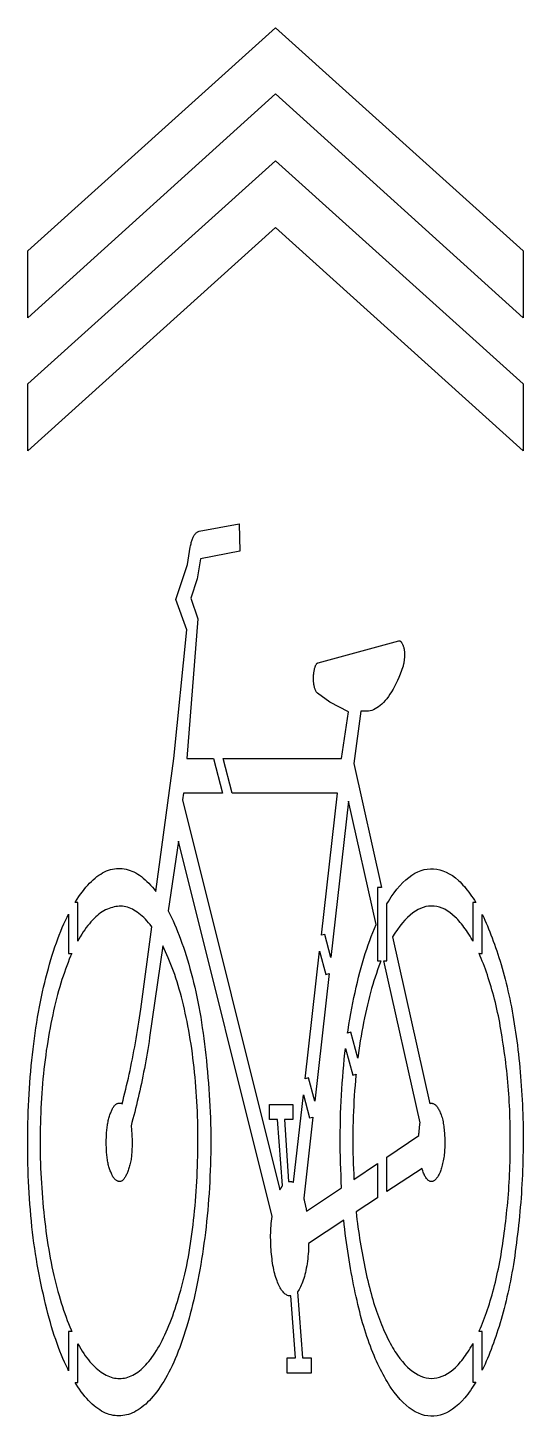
# Model space of a CAD drawing. Header units: inches. Extents: x 0 to 40, y 0 to 112.
import ezdxf

# ---------------------------------------------------------------- set-up
doc = ezdxf.new("R2010")
doc.units = ezdxf.units.IN
doc.header["$MEASUREMENT"] = 0
doc.layers.add('CUT', color=7, linetype='Continuous')

msp = doc.modelspace()

# ---------------------------------------------------------------- linework, layer by layer
at = {"layer": 'CUT'}
for points in [[(40.0098, 88.6003), (20.00893, 106.65664), (0.00807, 88.6003), (0.00807, 93.98943), (20.00893, 111.9902), (40.0098, 93.98943)], [(40.0098, 77.87761), (20.00893, 95.8784), (0.00807, 77.87761), (0.00807, 83.26673), (20.00893, 101.26751), (40.0098, 83.26673)], [(36.08544, 2.59812), (35.9749, 2.42212), (35.86321, 2.25176), (35.75036, 2.08707), (35.63635, 1.92807), (35.52118, 1.77478), (35.40485, 1.62723), (35.28737, 1.48545), (35.04346, 1.22068), (34.79799, 0.98192), (34.55112, 0.76916), (34.30302, 0.58238), (34.05385, 0.42153), (33.8038, 0.28661), (33.55302, 0.17759), (33.30169, 0.09444), (33.04997, 0.03714), (32.79803, 0.00567), (32.54605, 0), (32.29419, 0.02011), (32.04261, 0.06597), (31.7915, 0.13755), (31.54101, 0.23485), (31.29131, 0.35782), (31.04258, 0.50645), (30.79499, 0.68072), (30.54869, 0.88059), (30.30387, 1.10605), (30.06069, 1.35707), (29.81931, 1.63362), (29.57991, 1.93569), (29.34266, 2.26324), (29.23184, 2.4328), (29.12165, 2.6081), (29.01214, 2.78909), (28.90335, 2.97572), (28.79533, 3.16795), (28.68813, 3.36572), (28.58179, 3.56899), (28.47638, 3.77771), (28.37193, 3.99184), (28.26849, 4.21131), (28.16611, 4.43609), (28.06484, 4.66613), (27.96473, 4.90137), (27.86582, 5.14177), (27.76817, 5.38729), (27.67182, 5.63787), (27.57682, 5.89347), (27.48322, 6.15403), (27.39106, 6.41952), (27.3004, 6.68987), (27.21128, 6.96505), (27.12376, 7.245), (27.03787, 7.52968), (26.95368, 7.81904), (26.87787, 8.11273), (26.80324, 8.4104), (26.72982, 8.71198), (26.65763, 9.01739), (26.58669, 9.32657), (26.51703, 9.63943), (26.44867, 9.95591), (26.38164, 10.27594), (26.31596, 10.59944), (26.25165, 10.92634), (26.18874, 11.25656), (26.12726, 11.59004), (26.06722, 11.92671), (26.00865, 12.26648), (25.95158, 12.6093), (25.89602, 12.95508), (25.84201, 13.30375), (25.78957, 13.65524), (25.73872, 14.00948), (25.68948, 14.3664), (25.64189, 14.72593), (25.59596, 15.08798), (25.55171, 15.45249), (25.50918, 15.8194), (22.67571, 13.93041), (22.6737, 13.71633), (22.66777, 13.50482), (22.65802, 13.29617), (22.64458, 13.09062), (22.62758, 12.88844), (22.60713, 12.68991), (22.58335, 12.49529), (22.55636, 12.30483), (22.52629, 12.11882), (22.49325, 11.9375), (22.45736, 11.76116), (22.41875, 11.59004), (22.37754, 11.42442), (22.33384, 11.26457), (22.28778, 11.11074), (22.23947, 10.96321), (22.18905, 10.82224), (22.13662, 10.68809), (22.08232, 10.56103), (22.02625, 10.44132), (21.96854, 10.32924), (21.90932, 10.22504), (21.84869, 10.12899), (21.78679, 10.04135), (22.17571, 4.7078), (22.89795, 4.7078), (22.89795, 3.48552), (20.95342, 3.48552), (20.95342, 4.7078), (21.62013, 4.7078), (21.23121, 9.70802), (21.16872, 9.70511), (21.1063, 9.7102), (21.04403, 9.72321), (20.98197, 9.74402), (20.9202, 9.77256), (20.8588, 9.80871), (20.79782, 9.85239), (20.73736, 9.90349), (20.67747, 9.96193), (20.61824, 10.0276), (20.55973, 10.10041), (20.50201, 10.18026), (20.44516, 10.26705), (20.38926, 10.36069), (20.33436, 10.46109), (20.28055, 10.56814), (20.2279, 10.68175), (20.17648, 10.80182), (20.12635, 10.92825), (20.07761, 11.06096), (20.03031, 11.19984), (19.98453, 11.3448), (19.94034, 11.49573), (19.89781, 11.65255), (19.86397, 11.82092), (19.83193, 11.99252), (19.80178, 12.1671), (19.77357, 12.34444), (19.7474, 12.52429), (19.72332, 12.7064), (19.70141, 12.89054), (19.68175, 13.07647), (19.6644, 13.26393), (19.64944, 13.4527), (19.63693, 13.64253), (19.62696, 13.83318), (19.6196, 14.02441), (19.61491, 14.21598), (19.61296, 14.40765), (19.61384, 14.59916), (19.61762, 14.7903), (19.62436, 14.98081), (19.63414, 15.17045), (19.64703, 15.35898), (19.6631, 15.54616), (19.68243, 15.73175), (19.70509, 15.9155), (19.73114, 16.09719), (12.17527, 46.37627), (11.3419, 40.76491), (11.47298, 40.50421), (11.60226, 40.23605), (11.72972, 39.96052), (11.85529, 39.67767), (11.97894, 39.3876), (12.10061, 39.09036), (12.22025, 38.78603), (12.33782, 38.47469), (12.45327, 38.1564), (12.56655, 37.83124), (12.67761, 37.49928), (12.7864, 37.16059), (12.89288, 36.81524), (12.99699, 36.46331), (13.0987, 36.10488), (13.19794, 35.74), (13.29468, 35.36876), (13.38886, 34.99122), (13.48043, 34.60746), (13.56936, 34.21756), (13.65558, 33.82157), (13.73905, 33.41959), (13.81973, 33.01167), (13.89756, 32.59789), (13.96584, 32.17892), (14.03176, 31.75552), (14.09526, 31.32787), (14.15631, 30.89617), (14.21485, 30.46061), (14.27083, 30.02139), (14.32421, 29.57869), (14.37494, 29.13272), (14.42297, 28.68365), (14.46824, 28.2317), (14.51072, 27.77704), (14.55036, 27.31988), (14.5871, 26.8604), (14.62089, 26.3988), (14.6517, 25.93527), (14.67947, 25.47), (14.70416, 25.00319), (14.72571, 24.53503), (14.74407, 24.06572), (14.75921, 23.59544), (14.77106, 23.12438), (14.77959, 22.65275), (14.78474, 22.18074), (14.78647, 21.70853), (14.77808, 21.23688), (14.76676, 20.76652), (14.75251, 20.29755), (14.73529, 19.8301), (14.71508, 19.3643), (14.69186, 18.90025), (14.6656, 18.43808), (14.63627, 17.97792), (14.60386, 17.51988), (14.56834, 17.06408), (14.52968, 16.61064), (14.48786, 16.15969), (14.44286, 15.71134), (14.39466, 15.26571), (14.34322, 14.82293), (14.28853, 14.38312), (14.23055, 13.94639), (14.16928, 13.51287), (14.10467, 13.08268), (14.03672, 12.65593), (13.96538, 12.23276), (13.89065, 11.81327), (13.81249, 11.39759), (13.73089, 10.98585), (13.65305, 10.57902), (13.57235, 10.17807), (13.48879, 9.7831), (13.40242, 9.39421), (13.31325, 9.01149), (13.22131, 8.63505), (13.12662, 8.26497), (13.0292, 7.90135), (12.92909, 7.54429), (12.82629, 7.19388), (12.72085, 6.85023), (12.61277, 6.51343), (12.5021, 6.18357), (12.38884, 5.86075), (12.27303, 5.54507), (12.15468, 5.23663), (12.03383, 4.93551), (11.91049, 4.64183), (11.78469, 4.35566), (11.65646, 4.07712), (11.52582, 3.80629), (11.39279, 3.54327), (11.25739, 3.28817), (11.11966, 3.04107), (10.98019, 2.8093), (10.83959, 2.58628), (10.69787, 2.37209), (10.55508, 2.1668), (10.41122, 1.97047), (10.26632, 1.78319), (10.12041, 1.60503), (9.97352, 1.43605), (9.82566, 1.27634), (9.67685, 1.12595), (9.52714, 0.98497), (9.37653, 0.85347), (9.22505, 0.73151), (9.07272, 0.61918), (8.91958, 0.51654), (8.76564, 0.42366), (8.61093, 0.34063), (8.45548, 0.2675), (8.2993, 0.20436), (8.14242, 0.15127), (7.98486, 0.10831), (7.82666, 0.07555), (7.66783, 0.05307), (7.50839, 0.04092), (7.35533, 0.03223), (7.20179, 0.03391), (7.04787, 0.04591), (6.89365, 0.06819), (6.73924, 0.10068), (6.58474, 0.14336), (6.43023, 0.19616), (6.27582, 0.25904), (6.12161, 0.33195), (5.96768, 0.41485), (5.81414, 0.50768), (5.66109, 0.6104), (5.50861, 0.72295), (5.3568, 0.8453), (5.20577, 0.97739), (5.05561, 1.11917), (4.90641, 1.2706), (4.75827, 1.43162), (4.61129, 1.60219), (4.46556, 1.78227), (4.32119, 1.9718), (4.17826, 2.17073), (4.03687, 2.37901), (3.89712, 2.59661), (3.81868, 2.72537), (4.04592, 2.72537), (4.04592, 5.84786), (4.05339, 5.83387), (4.16884, 5.62825), (4.28604, 5.43005), (4.40495, 5.23937), (4.5255, 5.05626), (4.6476, 4.88077), (4.77114, 4.71294), (4.89604, 4.55284), (5.02218, 4.4005), (5.14949, 4.25597), (5.27785, 4.1193), (5.40718, 3.99054), (5.53738, 3.86974), (5.66835, 3.75694), (5.79999, 3.6522), (5.93222, 3.55556), (6.06492, 3.46707), (6.19801, 3.38678), (6.33139, 3.31474), (6.46497, 3.25099), (6.59863, 3.19559), (6.7323, 3.14857), (6.86588, 3.11), (6.99925, 3.07991), (7.13234, 3.05836), (7.26505, 3.0454), (7.39727, 3.04107), (7.53587, 3.0454), (7.67387, 3.0584), (7.81124, 3.08002), (7.94796, 3.11026), (8.08401, 3.14907), (8.21936, 3.19645), (8.35398, 3.25237), (8.48785, 3.3168), (8.62096, 3.38971), (8.75327, 3.47109), (8.88476, 3.56091), (9.0154, 3.65915), (9.14518, 3.76577), (9.27406, 3.88077), (9.40203, 4.0041), (9.52906, 4.13576), (9.65512, 4.27571), (9.7802, 4.42393), (9.90426, 4.5804), (10.02729, 4.74509), (10.14925, 4.91798), (10.27013, 5.09904), (10.3899, 5.28826), (10.50853, 5.4856), (10.62572, 5.69046), (10.74118, 5.90219), (10.8549, 6.12072), (10.96688, 6.34598), (11.07712, 6.57789), (11.18563, 6.81639), (11.29241, 7.0614), (11.39745, 7.31284), (11.50075, 7.57065), (11.60231, 7.83476), (11.70214, 8.10508), (11.80024, 8.38156), (11.8966, 8.66411), (11.99122, 8.95267), (12.0841, 9.24715), (12.17525, 9.5475), (12.26467, 9.85364), (12.35234, 10.16549), (12.43828, 10.48298), (12.52249, 10.80604), (12.60496, 11.1346), (12.68569, 11.46859), (12.76468, 11.80793), (12.84194, 12.15255), (12.90995, 12.50179), (12.97508, 12.85497), (13.03737, 13.21195), (13.09684, 13.57262), (13.15351, 13.93686), (13.20741, 14.30455), (13.25856, 14.67557), (13.30698, 15.0498), (13.35271, 15.42711), (13.39575, 15.80739), (13.43615, 16.19051), (13.47392, 16.57636), (13.50908, 16.96481), (13.54166, 17.35575), (13.57169, 17.74905), (13.59918, 18.14459), (13.62417, 18.54225), (13.64667, 18.94192), (13.66672, 19.34346), (13.68433, 19.74677), (13.69952, 20.15172), (13.71233, 20.55818), (13.72278, 20.96605), (13.73089, 21.37519), (13.73639, 21.77797), (13.73899, 22.18062), (13.7387, 22.58303), (13.73551, 22.98508), (13.72944, 23.38665), (13.72047, 23.78762), (13.7086, 24.18786), (13.69385, 24.58726), (13.67619, 24.98569), (13.65565, 25.38304), (13.63221, 25.77918), (13.60588, 26.174), (13.57666, 26.56737), (13.54454, 26.95917), (13.50952, 27.34929), (13.47162, 27.73759), (13.43082, 28.12397), (13.38712, 28.5083), (13.34053, 28.89045), (13.29105, 29.27032), (13.23868, 29.64777), (13.18341, 30.0227), (13.12524, 30.39497), (13.06419, 30.76447), (13.00053, 31.12327), (12.93455, 31.47736), (12.86626, 31.82669), (12.79565, 32.17116), (12.72273, 32.51072), (12.6475, 32.84529), (12.56995, 33.17479), (12.49008, 33.49916), (12.4079, 33.81831), (12.32341, 34.13219), (12.2366, 34.44071), (12.14747, 34.74381), (12.05603, 35.04141), (11.96228, 35.33344), (11.86621, 35.61983), (11.76782, 35.9005), (11.66713, 36.17538), (11.56411, 36.44441), (11.45878, 36.7075), (11.35114, 36.96459), (11.24118, 37.2156), (11.12891, 37.46046), (11.01432, 37.69911), (10.89741, 37.93146), (9.84183, 30.54224), (9.79264, 30.22365), (9.74229, 29.90682), (9.69078, 29.59178), (9.63812, 29.27855), (9.58429, 28.96715), (9.52931, 28.65761), (9.47318, 28.34994), (9.41588, 28.04419), (9.35743, 27.74036), (9.29782, 27.43848), (9.23705, 27.13858), (9.17513, 26.84069), (9.11204, 26.54482), (9.0478, 26.25099), (8.98241, 25.95925), (8.91585, 25.6696), (8.84814, 25.38207), (8.77927, 25.09669), (8.70925, 24.81347), (8.63807, 24.53246), (8.56572, 24.25366), (8.49223, 23.9771), (8.41757, 23.70281), (8.34176, 23.43081), (8.35507, 23.31914), (8.36723, 23.20643), (8.37822, 23.0928), (8.38806, 22.97838), (8.39674, 22.86328), (8.40427, 22.74763), (8.41063, 22.63154), (8.41584, 22.51514), (8.41989, 22.39855), (8.42279, 22.28188), (8.42452, 22.16527), (8.4251, 22.04882), (8.42452, 21.93266), (8.42279, 21.81691), (8.41989, 21.70169), (8.41584, 21.58713), (8.41063, 21.47333), (8.40427, 21.36043), (8.39674, 21.24853), (8.38806, 21.13778), (8.37822, 21.02827), (8.36723, 20.92014), (8.35507, 20.81351), (8.34176, 20.70849), (8.32036, 20.59883), (8.29784, 20.4921), (8.27427, 20.38837), (8.24968, 20.28768), (8.22413, 20.19008), (8.19766, 20.09561), (8.17032, 20.00432), (8.14217, 19.91626), (8.11324, 19.83149), (8.08359, 19.75004), (8.05326, 19.67197), (8.02231, 19.59732), (7.99078, 19.52614), (7.95871, 19.45849), (7.92617, 19.3944), (7.89319, 19.33393), (7.85982, 19.27713), (7.82612, 19.22404), (7.79213, 19.17471), (7.75789, 19.12919), (7.72347, 19.08753), (7.6889, 19.04977), (7.65423, 19.01597), (7.61951, 18.98617), (7.57785, 18.96736), (7.53624, 18.95261), (7.49472, 18.9419), (7.45335, 18.93525), (7.41217, 18.93264), (7.37123, 18.93409), (7.33058, 18.93959), (7.29027, 18.94914), (7.25035, 18.96274), (7.21086, 18.98039), (7.17185, 19.0021), (7.13337, 19.02785), (7.09547, 19.05766), (7.0582, 19.09151), (7.0216, 19.12942), (6.98573, 19.17138), (6.95063, 19.21739), (6.91634, 19.26745), (6.88293, 19.32156), (6.85043, 19.37972), (6.8189, 19.44193), (6.78838, 19.5082), (6.75892, 19.57851), (6.73057, 19.65287), (6.69671, 19.72404), (6.66456, 19.79859), (6.6341, 19.87641), (6.60531, 19.95742), (6.57815, 20.04151), (6.55261, 20.12859), (6.52866, 20.21857), (6.50628, 20.31134), (6.48545, 20.40682), (6.46613, 20.5049), (6.44831, 20.60549), (6.43196, 20.70848), (6.41705, 20.8138), (6.40357, 20.92133), (6.39149, 21.03098), (6.38078, 21.14266), (6.37142, 21.25627), (6.36339, 21.37171), (6.35666, 21.48889), (6.3512, 21.60771), (6.347, 21.72807), (6.34403, 21.84987), (6.34227, 21.97303), (6.34169, 22.09744), (6.34227, 22.21519), (6.34403, 22.33227), (6.347, 22.44858), (6.3512, 22.56402), (6.35666, 22.6785), (6.36339, 22.79191), (6.37142, 22.90417), (6.38078, 23.01517), (6.39149, 23.12483), (6.40357, 23.23303), (6.41705, 23.33969), (6.43196, 23.44472), (6.44831, 23.548), (6.46613, 23.64945), (6.48545, 23.74898), (6.50628, 23.84648), (6.52866, 23.94185), (6.55261, 24.03501), (6.57815, 24.12585), (6.60531, 24.21429), (6.6341, 24.30021), (6.66456, 24.38353), (6.69671, 24.46415), (6.73057, 24.54197), (6.75892, 24.61634), (6.78838, 24.68665), (6.8189, 24.75292), (6.85043, 24.81513), (6.88293, 24.8733), (6.91634, 24.92741), (6.95063, 24.97747), (6.98573, 25.02348), (7.0216, 25.06544), (7.0582, 25.10334), (7.09547, 25.1372), (7.13337, 25.167), (7.17185, 25.19276), (7.21086, 25.21446), (7.25035, 25.23211), (7.29027, 25.24571), (7.33058, 25.25526), (7.37123, 25.26075), (7.41217, 25.2622), (7.45335, 25.2596), (7.49472, 25.25294), (7.53624, 25.24224), (7.57785, 25.22748), (7.61951, 25.20867), (7.69533, 25.49485), (7.76998, 25.7839), (7.84348, 26.07579), (7.91582, 26.37051), (7.987, 26.66802), (8.05703, 26.9683), (8.1259, 27.27134), (8.19361, 27.5771), (8.26016, 27.88555), (8.32556, 28.19669), (8.3898, 28.51048), (8.45288, 28.82689), (8.5148, 29.14591), (8.57557, 29.46751), (8.63518, 29.79167), (8.69363, 30.11836), (8.75093, 30.44755), (8.80707, 30.77923), (8.86205, 31.11337), (8.91587, 31.44995), (8.96853, 31.78893), (9.02004, 32.1303), (9.07039, 32.47404), (9.11959, 32.82012), (10.0085, 39.48707), (9.88293, 39.64969), (9.75627, 39.80415), (9.6286, 39.95042), (9.49999, 40.08843), (9.37051, 40.21816), (9.24024, 40.33954), (9.10924, 40.45253), (8.97759, 40.55707), (8.84537, 40.65313), (8.71263, 40.74066), (8.57947, 40.8196), (8.44594, 40.88991), (8.31212, 40.95153), (8.17808, 41.00443), (8.0439, 41.04855), (7.90965, 41.08384), (7.77539, 41.11026), (7.64121, 41.12776), (7.50717, 41.13629), (7.37335, 41.1358), (7.23982, 41.12624), (7.10665, 41.10757), (6.97392, 41.07973), (6.84169, 41.04269), (6.70309, 41.00363), (6.56512, 40.95594), (6.42783, 40.89967), (6.29126, 40.83486), (6.15546, 40.76156), (6.02048, 40.67982), (5.88636, 40.5897), (5.75317, 40.49122), (5.62094, 40.38446), (5.48972, 40.26944), (5.35956, 40.14623), (5.23052, 40.01487), (5.10263, 39.8754), (4.97594, 39.72788), (4.85051, 39.57236), (4.72638, 39.40887), (4.6036, 39.23748), (4.48222, 39.05823), (4.36229, 38.87116), (4.24385, 38.67633), (4.12695, 38.47379), (4.04592, 38.32606), (4.04592, 41.43401), (3.82029, 41.43401), (3.84909, 41.48161), (3.9874, 41.69985), (4.12688, 41.90955), (4.26751, 42.11065), (4.4093, 42.30306), (4.55224, 42.48673), (4.69635, 42.66156), (4.84161, 42.8275), (4.98803, 42.98447), (5.1356, 43.13239), (5.28434, 43.2712), (5.43423, 43.40083), (5.58528, 43.52119), (5.73748, 43.63222), (5.89085, 43.73385), (6.04537, 43.826), (6.20104, 43.9086), (6.35788, 43.98158), (6.51587, 44.04487), (6.67502, 44.09839), (6.83474, 44.13515), (6.99438, 44.16209), (7.15388, 44.17923), (7.31316, 44.18662), (7.47216, 44.18426), (7.63079, 44.17218), (7.78898, 44.15041), (7.94668, 44.11897), (8.10379, 44.07788), (8.26025, 44.02718), (8.41599, 43.96687), (8.57093, 43.89699), (8.725, 43.81757), (8.87814, 43.72862), (9.03026, 43.63016), (9.18129, 43.52223), (9.33117, 43.40485), (9.47982, 43.27804), (9.62716, 43.14183), (9.77314, 42.99623), (9.91766, 42.84128), (10.06067, 42.677), (10.20208, 42.50341), (10.34183, 42.32053), (11.78636, 53.04323), (12.84194, 63.43255), (11.95303, 65.8771), (12.89752, 68.71056), (13.11973, 70.09951), (13.14086, 70.19499), (13.1626, 70.28698), (13.18496, 70.37545), (13.20797, 70.46038), (13.23165, 70.54173), (13.25603, 70.6195), (13.28114, 70.69364), (13.307, 70.76415), (13.33362, 70.83099), (13.36104, 70.89414), (13.38929, 70.95357), (13.41837, 71.00927), (13.44832, 71.06121), (13.47917, 71.10936), (13.51093, 71.1537), (13.54364, 71.19421), (13.5773, 71.23086), (13.61196, 71.26363), (13.64763, 71.29249), (13.68433, 71.31742), (13.7221, 71.33839), (13.76095, 71.35539), (13.80092, 71.36839), (13.84201, 71.37735), (17.06437, 71.98848), (17.11991, 69.76616), (13.9531, 69.15503), (13.67531, 67.54384), (13.17531, 65.98822), (13.73089, 64.32148), (12.84194, 53.04323), (14.98997, 53.04323), (15.7343, 50.26533), (12.56415, 50.26533), (12.50861, 49.70975), (20.34227, 18.26396), (20.35587, 18.27785), (20.36892, 18.29173), (20.38144, 18.30562), (20.39345, 18.31951), (20.40498, 18.33339), (20.41606, 18.34728), (20.42669, 18.36117), (20.43692, 18.37506), (20.44676, 18.38895), (20.45624, 18.40284), (20.46539, 18.41672), (20.47422, 18.43061), (20.48276, 18.4445), (20.49103, 18.45839), (20.49907, 18.47228), (20.50688, 18.48617), (20.51451, 18.50006), (20.52196, 18.51395), (20.52928, 18.52784), (20.53647, 18.54173), (20.54356, 18.55562), (20.55059, 18.56951), (20.55756, 18.5834), (20.56451, 18.59729), (20.1756, 23.93084), (19.5089, 23.93084), (19.5089, 25.15313), (21.39788, 25.15313), (21.39788, 23.93084), (20.73118, 23.93084), (21.06451, 18.93063), (21.07868, 18.93062), (21.09339, 18.9306), (21.10857, 18.93052), (21.12419, 18.93037), (21.14019, 18.93013), (21.15653, 18.92976), (21.17316, 18.92925), (21.19004, 18.92857), (21.2071, 18.9277), (21.22431, 18.92661), (21.24161, 18.92528), (21.25897, 18.92368), (21.27632, 18.9218), (21.29363, 18.9196), (21.31084, 18.91707), (21.3279, 18.91417), (21.34477, 18.91089), (21.3614, 18.90719), (21.37775, 18.90307), (21.39375, 18.89848), (21.40937, 18.89342), (21.42455, 18.88784), (21.43925, 18.88174), (21.45342, 18.87508), (22.25327, 25.93621), (22.75655, 24.05794), (23.02395, 24.12959), (22.28679, 17.59722), (22.29402, 17.55555), (22.30177, 17.51386), (22.31001, 17.47211), (22.31868, 17.4303), (22.32774, 17.38838), (22.33714, 17.34635), (22.34682, 17.30417), (22.35675, 17.26182), (22.36687, 17.21928), (22.37713, 17.17652), (22.38749, 17.13352), (22.3979, 17.09026), (22.40831, 17.0467), (22.41868, 17.00284), (22.42894, 16.95863), (22.43906, 16.91406), (22.44899, 16.86911), (22.45868, 16.82375), (22.46808, 16.77795), (22.47714, 16.73169), (22.48581, 16.68496), (22.49405, 16.63771), (22.50181, 16.58994), (22.50904, 16.54161), (25.34248, 18.43059), (25.31644, 18.93088), (25.2939, 19.43157), (25.27487, 19.9325), (25.2594, 20.43351), (25.24749, 20.93442), (25.23917, 21.43507), (25.23447, 21.93528), (25.23342, 22.43488), (25.23602, 22.93372), (25.24232, 23.43162), (25.25233, 23.9284), (25.26608, 24.42391), (25.28359, 24.91797), (25.30489, 25.41042), (25.33, 25.90108), (25.35894, 26.38979), (25.39174, 26.87637), (25.42842, 27.36067), (25.46901, 27.84251), (25.51353, 28.32171), (25.562, 28.79812), (25.61446, 29.27157), (25.6623, 29.67013), (26.23913, 27.51738), (26.51035, 27.59005), (26.50072, 27.49274), (26.46326, 27.08534), (26.42848, 26.67577), (26.39644, 26.26417), (26.36723, 25.85069), (26.34091, 25.43548), (26.31755, 25.01868), (26.29724, 24.60042), (26.28003, 24.18087), (26.26601, 23.76016), (26.25524, 23.33843), (26.2478, 22.91584), (26.24376, 22.49252), (26.24319, 22.06862), (26.24617, 21.64429), (26.25276, 21.21967), (26.26305, 20.79491), (26.27709, 20.37014), (26.29497, 19.94552), (26.31676, 19.52119), (26.34252, 19.09729), (28.24804, 20.39467), (28.24804, 17.62718), (26.50919, 16.48606), (26.54477, 16.17443), (26.58207, 15.86461), (26.62106, 15.55666), (26.66171, 15.25067), (26.704, 14.94671), (26.74791, 14.64484), (26.79341, 14.34514), (26.84047, 14.04769), (26.88908, 13.75255), (26.93921, 13.45979), (26.99083, 13.1695), (27.04393, 12.88174), (27.09847, 12.59658), (27.15443, 12.3141), (27.21179, 12.03437), (27.27053, 11.75746), (27.33062, 11.48345), (27.39203, 11.2124), (27.45475, 10.94439), (27.51874, 10.67949), (27.58399, 10.41777), (27.65046, 10.15931), (27.71815, 9.90418), (27.78701, 9.65244), (27.85732, 9.41112), (27.92931, 9.17332), (28.00295, 8.93909), (28.07818, 8.70847), (28.15495, 8.48152), (28.23322, 8.25828), (28.31293, 8.03881), (28.39404, 7.82314), (28.4765, 7.61133), (28.56027, 7.40343), (28.64528, 7.19949), (28.73151, 6.99954), (28.81889, 6.80365), (28.90738, 6.61186), (28.99693, 6.42422), (29.08749, 6.24077), (29.17902, 6.06156), (29.27146, 5.88665), (29.36478, 5.71608), (29.45891, 5.54989), (29.55381, 5.38815), (29.64944, 5.23089), (29.74574, 5.07816), (29.84266, 4.93002), (30.04519, 4.656), (30.24987, 4.40344), (30.45652, 4.17239), (30.66498, 3.9629), (30.87508, 3.77502), (31.08665, 3.60878), (31.29952, 3.46425), (31.51352, 3.34148), (31.72849, 3.2405), (31.94426, 3.16136), (32.16065, 3.10412), (32.3775, 3.06883), (32.59464, 3.05553), (32.8119, 3.06426), (33.02911, 3.09509), (33.24611, 3.14805), (33.46272, 3.22319), (33.67877, 3.32057), (33.8941, 3.44023), (34.10854, 3.58222), (34.32192, 3.74659), (34.53407, 3.93338), (34.74482, 4.14265), (34.954, 4.37444), (35.05122, 4.49509), (35.14836, 4.62091), (35.24536, 4.75184), (35.34214, 4.88783), (35.43863, 5.02884), (35.53476, 5.17482), (35.63046, 5.32572), (35.72564, 5.48148), (35.82025, 5.64207), (35.91421, 5.80743), (35.94479, 5.86321), (35.94479, 2.74711), (36.17516, 2.74711)], [(27.23147, 56.87672), (26.89813, 56.87672), (26.34255, 52.65431), (28.56749, 42.64205), (28.24804, 42.64205), (28.24804, 36.72263), (28.51992, 36.72263), (28.45836, 36.56932), (28.35303, 36.29401), (28.25002, 36.01162), (28.14932, 35.72228), (28.05094, 35.42614), (27.95487, 35.12334), (27.86112, 34.81403), (27.76968, 34.49836), (27.68055, 34.17647), (27.59375, 33.8485), (27.50925, 33.51459), (27.42707, 33.1749), (27.34721, 32.82957), (27.26966, 32.47874), (27.19442, 32.12256), (27.1215, 31.76117), (27.0509, 31.39471), (26.98261, 31.02334), (26.91664, 30.64719), (26.85298, 30.26641), (26.79163, 29.88115), (26.7326, 29.49154), (26.67589, 29.09774), (26.65006, 28.88152), (26.08853, 30.97717), (25.8305, 30.90803), (25.86328, 31.12999), (25.9343, 31.58318), (26.00866, 32.03123), (26.0863, 32.47398), (26.16717, 32.91125), (26.25122, 33.34288), (26.3384, 33.7687), (26.42868, 34.18854), (26.52199, 34.60223), (26.61829, 35.0096), (26.71753, 35.41049), (26.81967, 35.80472), (26.92465, 36.19213), (27.03243, 36.57254), (27.14296, 36.94579), (27.25619, 37.31172), (27.37208, 37.67014), (27.49056, 38.02089), (27.61161, 38.36381), (27.73516, 38.69872), (27.86117, 39.02546), (27.98959, 39.34386), (28.12038, 39.65374), (25.89806, 49.59861), (24.47586, 36.99574), (23.97637, 38.85988), (23.70909, 38.78827), (25.00915, 50.26533), (16.51076, 50.26533), (15.76643, 53.04323), (25.34248, 53.04323), (25.89806, 56.82116), (24.39802, 57.59897), (23.39795, 58.32123), (23.37076, 58.34407), (23.34471, 58.37081), (23.31983, 58.40131), (23.29611, 58.43543), (23.27354, 58.47302), (23.25212, 58.51394), (23.23187, 58.55805), (23.21277, 58.60519), (23.19483, 58.65523), (23.17805, 58.70801), (23.16242, 58.7634), (23.14796, 58.82125), (23.13465, 58.88141), (23.12249, 58.94375), (23.1115, 59.00811), (23.10166, 59.07435), (23.09298, 59.14232), (23.08545, 59.21189), (23.07909, 59.28291), (23.07388, 59.35522), (23.06983, 59.4287), (23.06693, 59.50318), (23.0652, 59.57854), (23.06462, 59.65462), (23.07186, 59.73013), (23.0797, 59.8038), (23.08816, 59.87555), (23.09728, 59.94527), (23.10707, 60.01287), (23.11757, 60.07825), (23.12878, 60.14132), (23.14075, 60.20197), (23.15348, 60.26012), (23.16701, 60.31566), (23.18137, 60.3685), (23.19656, 60.41854), (23.21263, 60.46569), (23.22958, 60.50985), (23.24746, 60.55093), (23.26627, 60.58882), (23.28605, 60.62343), (23.30682, 60.65466), (23.3286, 60.68242), (23.35141, 60.70662), (23.37529, 60.72715), (23.40025, 60.74392), (23.42633, 60.75682), (23.45353, 60.76578), (29.95382, 62.54362), (29.97465, 62.54884), (29.99545, 62.55063), (30.01621, 62.54905), (30.0369, 62.54414), (30.05748, 62.53595), (30.07795, 62.52453), (30.09827, 62.50992), (30.11843, 62.49218), (30.13839, 62.47136), (30.15814, 62.44749), (30.17764, 62.42064), (30.19688, 62.39084), (30.21583, 62.35815), (30.23446, 62.32262), (30.25276, 62.28428), (30.2707, 62.2432), (30.28825, 62.19942), (30.30539, 62.15299), (30.32209, 62.10395), (30.33834, 62.05235), (30.35411, 61.99825), (30.36937, 61.94169), (30.3841, 61.88271), (30.39828, 61.82138), (30.40464, 61.76498), (30.40988, 61.70705), (30.41401, 61.64776), (30.41705, 61.58732), (30.41903, 61.52591), (30.41997, 61.46373), (30.4199, 61.40097), (30.41885, 61.33782), (30.41683, 61.27448), (30.41386, 61.21114), (30.40999, 61.148), (30.40521, 61.08524), (30.39958, 61.02306), (30.39309, 60.96165), (30.38579, 60.9012), (30.37769, 60.84191), (30.36882, 60.78398), (30.35921, 60.72758), (30.34887, 60.67292), (30.33783, 60.62019), (30.32611, 60.56959), (30.31374, 60.5213), (30.30075, 60.47551), (30.28715, 60.43243), (30.18156, 60.13961), (30.07318, 59.85849), (29.96216, 59.58919), (29.84861, 59.33182), (29.73264, 59.0865), (29.61438, 58.85337), (29.49395, 58.63253), (29.37148, 58.42411), (29.24707, 58.22823), (29.12085, 58.04501), (28.99295, 57.87457), (28.86348, 57.71703), (28.73256, 57.57252), (28.60032, 57.44114), (28.46687, 57.32303), (28.33234, 57.2183), (28.19684, 57.12707), (28.06049, 57.04947), (27.92343, 56.98561), (27.78576, 56.93562), (27.64761, 56.89962), (27.50909, 56.87772), (27.37034, 56.87005)], [(29.12214, 41.53027), (29.34936, 41.88179), (29.57966, 42.20833), (29.81286, 42.50984), (30.04875, 42.78627), (30.28716, 43.03758), (30.52788, 43.26371), (30.77072, 43.46461), (31.01549, 43.64025), (31.26199, 43.79057), (31.51004, 43.91552), (31.75944, 44.01505), (32.01, 44.08912), (32.26152, 44.13768), (32.51381, 44.16068), (32.76668, 44.15806), (33.01994, 44.12979), (33.27339, 44.07582), (33.52684, 43.99609), (33.7801, 43.89056), (34.03297, 43.75918), (34.28526, 43.60191), (34.53678, 43.41868), (34.78733, 43.20946), (34.90538, 43.09517), (35.02333, 42.97456), (35.14108, 42.84768), (35.25855, 42.71458), (35.37563, 42.57531), (35.49223, 42.42991), (35.60825, 42.27844), (35.7236, 42.12094), (35.83817, 41.95745), (35.95187, 41.78804), (36.06461, 41.61274), (36.17324, 41.43655), (35.94479, 41.43655), (35.94479, 38.32288), (35.90019, 38.40429), (35.80603, 38.56964), (35.71098, 38.73009), (35.61506, 38.88562), (35.51829, 39.0362), (35.42071, 39.18182), (35.32233, 39.32245), (35.22318, 39.45806), (35.12328, 39.58864), (35.02266, 39.71414), (34.92134, 39.83456), (34.81934, 39.94987), (34.7167, 40.06004), (34.61342, 40.16505), (34.50954, 40.26488), (34.30037, 40.45472), (34.08964, 40.6215), (33.87757, 40.76533), (33.66434, 40.8863), (33.45015, 40.98451), (33.23518, 41.06005), (33.01964, 41.11302), (32.80371, 41.14352), (32.58759, 41.15163), (32.37146, 41.13747), (32.15553, 41.10112), (31.93999, 41.04269), (31.72502, 40.96226), (31.51083, 40.85994), (31.2976, 40.73582), (31.08553, 40.58999), (30.8748, 40.42256), (30.66562, 40.23363), (30.45818, 40.02328), (30.25266, 39.79161), (30.04927, 39.53872), (29.84819, 39.26471), (29.64962, 38.96967), (29.45375, 38.6537), (32.45389, 25.20867), (32.50222, 25.22634), (32.54996, 25.23773), (32.59713, 25.24296), (32.64372, 25.24211), (32.68973, 25.23527), (32.73516, 25.22256), (32.78001, 25.20405), (32.82428, 25.17986), (32.86797, 25.15007), (32.91109, 25.11478), (32.95363, 25.0741), (32.99558, 25.0281), (33.03696, 24.9769), (33.07776, 24.92059), (33.11798, 24.85926), (33.15762, 24.79301), (33.19669, 24.72194), (33.23517, 24.64614), (33.27308, 24.56572), (33.31041, 24.48076), (33.34715, 24.39136), (33.38333, 24.29762), (33.41892, 24.19964), (33.45393, 24.09751), (33.48084, 23.98498), (33.50602, 23.86972), (33.52946, 23.7519), (33.55116, 23.6317), (33.57113, 23.50928), (33.58936, 23.38481), (33.60585, 23.25846), (33.62061, 23.1304), (33.63363, 23.00079), (33.64492, 22.86981), (33.65446, 22.73762), (33.66228, 22.6044), (33.66835, 22.4703), (33.67269, 22.33551), (33.6753, 22.20019), (33.67616, 22.06451), (33.67529, 21.92863), (33.67269, 21.79273), (33.66835, 21.65697), (33.66227, 21.52153), (33.65446, 21.38657), (33.64491, 21.25226), (33.63362, 21.11878), (33.6206, 20.98628), (33.59918, 20.85608), (33.57662, 20.72942), (33.55289, 20.60638), (33.528, 20.48702), (33.50196, 20.37143), (33.47476, 20.25968), (33.4464, 20.15183), (33.41689, 20.04796), (33.38622, 19.94814), (33.35439, 19.85244), (33.3214, 19.76094), (33.28725, 19.67371), (33.25195, 19.59082), (33.21549, 19.51234), (33.17787, 19.43835), (33.1391, 19.36891), (33.09917, 19.30411), (33.05808, 19.244), (33.01583, 19.18867), (32.97242, 19.13819), (32.92786, 19.09263), (32.88214, 19.05205), (32.83526, 19.01654), (32.78723, 18.98617), (32.74529, 18.96157), (32.70286, 18.94325), (32.66006, 18.93116), (32.61696, 18.92522), (32.57367, 18.92535), (32.53028, 18.93149), (32.48689, 18.94356), (32.4436, 18.96149), (32.4005, 18.9852), (32.35769, 19.01463), (32.31527, 19.0497), (32.27333, 19.09035), (32.23197, 19.13649), (32.19128, 19.18805), (32.15136, 19.24497), (32.11232, 19.30717), (32.07423, 19.37458), (32.03721, 19.44713), (32.00135, 19.52474), (31.96674, 19.60734), (31.93348, 19.69486), (31.90167, 19.78722), (31.8714, 19.88436), (31.84277, 19.98621), (28.99804, 18.11937), (28.99804, 20.89999), (28.99023, 20.89999), (31.56498, 22.65302), (31.57164, 22.69468), (31.57777, 22.73635), (31.58342, 22.77802), (31.58864, 22.81969), (31.59347, 22.86136), (31.59796, 22.90302), (31.60216, 22.94469), (31.60612, 22.98636), (31.60989, 23.02803), (31.61352, 23.0697), (31.61705, 23.11137), (31.62053, 23.15304), (31.62401, 23.1947), (31.62754, 23.23637), (31.63116, 23.27804), (31.63493, 23.31971), (31.6389, 23.36138), (31.6431, 23.40305), (31.6476, 23.44472), (31.65243, 23.48638), (31.65765, 23.52805), (31.6633, 23.56972), (31.66944, 23.61139), (31.6761, 23.65305), (28.75974, 36.72263), (28.99804, 36.72263), (28.99804, 41.32164)], [(3.22536, 3.81426), (3.09674, 4.08277), (2.97015, 4.35938), (2.84564, 4.644), (2.72324, 4.93654), (2.60302, 5.23688), (2.48501, 5.54494), (2.36928, 5.86062), (2.25585, 6.18382), (2.14479, 6.51445), (2.03614, 6.85241), (1.92995, 7.19761), (1.82627, 7.54994), (1.72515, 7.90931), (1.62663, 8.27563), (1.53076, 8.6488), (1.43759, 9.02872), (1.34717, 9.41529), (1.25955, 9.80843), (1.17477, 10.20802), (1.08623, 10.60645), (1.00115, 11.00992), (0.91955, 11.41826), (0.84143, 11.8313), (0.76677, 12.24887), (0.69559, 12.67081), (0.62788, 13.09694), (0.56364, 13.52711), (0.50287, 13.96112), (0.44558, 14.39883), (0.39175, 14.84006), (0.34141, 15.28465), (0.29453, 15.73241), (0.25112, 16.18319), (0.21119, 16.63681), (0.17473, 17.09311), (0.14175, 17.55192), (0.11223, 18.01307), (0.08619, 18.47638), (0.06362, 18.9417), (0.04452, 19.40885), (0.0289, 19.87767), (0.01675, 20.34798), (0.00807, 20.81961), (0.00257, 21.29183), (0, 21.76387), (0.00037, 22.23558), (0.0037, 22.70678), (0.01002, 23.1773), (0.01936, 23.64699), (0.03173, 24.11566), (0.04717, 24.58314), (0.06569, 25.04928), (0.08732, 25.5139), (0.11209, 25.97683), (0.14002, 26.4379), (0.17113, 26.89695), (0.20545, 27.3538), (0.24299, 27.80829), (0.2838, 28.26025), (0.32788, 28.70951), (0.37527, 29.1559), (0.42598, 29.59925), (0.48005, 30.03939), (0.53749, 30.47616), (0.59833, 30.90938), (0.6626, 31.33889), (0.73031, 31.76452), (0.8012, 32.18581), (0.87496, 32.60233), (0.95157, 33.01392), (1.031, 33.42046), (1.11322, 33.82178), (1.19822, 34.21775), (1.28596, 34.60822), (1.37643, 34.99305), (1.4696, 35.3721), (1.56545, 35.74521), (1.66395, 36.11224), (1.76508, 36.47306), (1.86882, 36.8275), (1.97513, 37.17544), (2.084, 37.51672), (2.1954, 37.8512), (2.30931, 38.17874), (2.42571, 38.49919), (2.54456, 38.8124), (2.66585, 39.11824), (2.78955, 39.41655), (2.91564, 39.70719), (3.04409, 39.99002), (3.17488, 40.2649), (3.29592, 40.50222), (3.29592, 37.32733), (3.5577, 37.32733), (3.46058, 37.10437), (3.35569, 36.85321), (3.25263, 36.59588), (3.15143, 36.33242), (3.05212, 36.06289), (2.9547, 35.78732), (2.85922, 35.50578), (2.76568, 35.21831), (2.67413, 34.92495), (2.58457, 34.62575), (2.49705, 34.32077), (2.41157, 34.01005), (2.32816, 33.69363), (2.24685, 33.37158), (2.16767, 33.04393), (2.09063, 32.71074), (2.01576, 32.37204), (1.94308, 32.0279), (1.87263, 31.67836), (1.80441, 31.32346), (1.73846, 30.96326), (1.67481, 30.5978), (1.61375, 30.23495), (1.55559, 29.86876), (1.50032, 29.49933), (1.44794, 29.1268), (1.39846, 28.75127), (1.35187, 28.37287), (1.30818, 27.99173), (1.26738, 27.60795), (1.22947, 27.22167), (1.19446, 26.833), (1.16234, 26.44207), (1.13311, 26.04899), (1.10678, 25.65388), (1.08334, 25.25687), (1.0628, 24.85807), (1.04515, 24.45761), (1.03039, 24.05561), (1.01853, 23.65218), (1.00956, 23.24745), (1.00348, 22.84154), (1.00029, 22.43457), (1, 22.02665), (1.00261, 21.61792), (1.0081, 21.20849), (1.01649, 20.80601), (1.02775, 20.40425), (1.04186, 20.00336), (1.05878, 19.60349), (1.0785, 19.20477), (1.101, 18.80735), (1.12624, 18.41138), (1.15421, 18.017), (1.18488, 17.62435), (1.21823, 17.23359), (1.25422, 16.84485), (1.29285, 16.45829), (1.33408, 16.07404), (1.37789, 15.69224), (1.42426, 15.31306), (1.47315, 14.93662), (1.52456, 14.56307), (1.57845, 14.19256), (1.6348, 13.82524), (1.69358, 13.46124), (1.75478, 13.10072), (1.81836, 12.74381), (1.88431, 12.39067), (1.9526, 12.04143), (2.02985, 11.69681), (2.10885, 11.3575), (2.18958, 11.02359), (2.27205, 10.69518), (2.35625, 10.37236), (2.44219, 10.05523), (2.52987, 9.74389), (2.61929, 9.43844), (2.71044, 9.13896), (2.80332, 8.84556), (2.89794, 8.55834), (2.9943, 8.27738), (3.0924, 8.00279), (3.19223, 7.73467), (3.2938, 7.4731), (3.3971, 7.21819), (3.50214, 6.97003), (3.55755, 6.8448), (3.29592, 6.8448), (3.29592, 3.6736)], [(36.71539, 40.4401), (36.81868, 40.22496), (36.92023, 40.00433), (37.01995, 39.77825), (37.11774, 39.54676), (37.2135, 39.30993), (37.30714, 39.06779), (37.39857, 38.82039), (37.49521, 38.57473), (37.59064, 38.32393), (37.68482, 38.06808), (37.7777, 37.80723), (37.86923, 37.54146), (37.95936, 37.27084), (38.04805, 36.99545), (38.13523, 36.71536), (38.22088, 36.43064), (38.30493, 36.14136), (38.38734, 35.84759), (38.46807, 35.54941), (38.54706, 35.2469), (38.62426, 34.94011), (38.69964, 34.62913), (38.77313, 34.31402), (38.84469, 33.99486), (38.91427, 33.67173), (38.98183, 33.34469), (39.04731, 33.01381), (39.11068, 32.67917), (39.17187, 32.34085), (39.23084, 31.9989), (39.28755, 31.65341), (39.34195, 31.31169), (39.39407, 30.96717), (39.44391, 30.61994), (39.49152, 30.27012), (39.5369, 29.91779), (39.58009, 29.56304), (39.62112, 29.20598), (39.65999, 28.8467), (39.69674, 28.4853), (39.7314, 28.12188), (39.76398, 27.75652), (39.79451, 27.38934), (39.82302, 27.02042), (39.84953, 26.64985), (39.87405, 26.27775), (39.89663, 25.9042), (39.91727, 25.52929), (39.93601, 25.15314), (39.95287, 24.77582), (39.96787, 24.39745), (39.98104, 24.01811), (39.9924, 23.6379), (40.00198, 23.25692), (40.0098, 22.87526), (40.00892, 22.4936), (40.00629, 22.11256), (40.00187, 21.7322), (39.99565, 21.35256), (39.98759, 20.9737), (39.97768, 20.59565), (39.96588, 20.21847), (39.95218, 19.84221), (39.93655, 19.46691), (39.91897, 19.09262), (39.89941, 18.7194), (39.87785, 18.34728), (39.85426, 17.97633), (39.82862, 17.60658), (39.80091, 17.23808), (39.77111, 16.87088), (39.73917, 16.50504), (39.7051, 16.14059), (39.66885, 15.77759), (39.63041, 15.41609), (39.58975, 15.05613), (39.54685, 14.69776), (39.50168, 14.34103), (39.45422, 13.98599), (39.41111, 13.63298), (39.36519, 13.28241), (39.31652, 12.9344), (39.26517, 12.58906), (39.21122, 12.24652), (39.15473, 11.90689), (39.09578, 11.57031), (39.03445, 11.23688), (38.9708, 10.90674), (38.90491, 10.57999), (38.83685, 10.25677), (38.76669, 9.93718), (38.6945, 9.62136), (38.62037, 9.30942), (38.54435, 9.00149), (38.46652, 8.69767), (38.38696, 8.3981), (38.30573, 8.1029), (38.22291, 7.81218), (38.13857, 7.52607), (38.05279, 7.24468), (37.96563, 6.96814), (37.87717, 6.69657), (37.78748, 6.43009), (37.69662, 6.16185), (37.6046, 5.89885), (37.51143, 5.64111), (37.41709, 5.38864), (37.3216, 5.14148), (37.22496, 4.89965), (37.12715, 4.66317), (37.02819, 4.43207), (36.92807, 4.20637), (36.82679, 3.9861), (36.72436, 3.77128), (36.69479, 3.71151), (36.69479, 6.84495), (36.43629, 6.84495), (36.46024, 6.89717), (36.54762, 7.09461), (36.63377, 7.29643), (36.71861, 7.50259), (36.80208, 7.71305), (36.88411, 7.92775), (36.96461, 8.14664), (37.04352, 8.36969), (37.12078, 8.59683), (37.19658, 8.82802), (37.27118, 9.06319), (37.34452, 9.30227), (37.41657, 9.54518), (37.48726, 9.79186), (37.55655, 10.04222), (37.6244, 10.2962), (37.69075, 10.55372), (37.75556, 10.81472), (37.81878, 11.07911), (37.88036, 11.34683), (37.94025, 11.61781), (37.9984, 11.89197), (38.05477, 12.16924), (38.10931, 12.44955), (38.16197, 12.73283), (38.2127, 13.019), (38.26145, 13.30799), (38.30817, 13.59972), (38.35282, 13.89414), (38.39535, 14.19116), (38.43571, 14.49071), (38.47385, 14.79272), (38.50972, 15.09712), (38.55052, 15.40354), (38.58955, 15.71163), (38.6268, 16.02131), (38.66225, 16.33251), (38.69585, 16.64516), (38.72761, 16.95918), (38.75748, 17.27451), (38.78545, 17.59106), (38.81148, 17.90877), (38.83557, 18.22757), (38.85768, 18.54737), (38.87778, 18.86812), (38.89586, 19.18974), (38.91189, 19.51215), (38.92585, 19.83529), (38.93771, 20.15907), (38.94745, 20.48344), (38.95504, 20.80831), (38.96046, 21.13361), (38.96369, 21.45928), (38.9647, 21.78523), (38.96347, 22.1114), (38.95997, 22.43772), (38.95418, 22.76411), (38.95303, 23.09021), (38.94958, 23.41569), (38.94387, 23.7405), (38.93592, 24.06458), (38.92575, 24.38789), (38.91338, 24.71038), (38.89884, 25.032), (38.88216, 25.35271), (38.86335, 25.67245), (38.84245, 25.99117), (38.81947, 26.30884), (38.79444, 26.6254), (38.76739, 26.9408), (38.73834, 27.25499), (38.70731, 27.56794), (38.67432, 27.87957), (38.63941, 28.18986), (38.60259, 28.49875), (38.56389, 28.80619), (38.52333, 29.11214), (38.48094, 29.41654), (38.43675, 29.71935), (38.39077, 30.02053), (38.34302, 30.32001), (38.30021, 30.61052), (38.25512, 30.89864), (38.20782, 31.1843), (38.15835, 31.46743), (38.10676, 31.74796), (38.05309, 32.02581), (37.99739, 32.30091), (37.93972, 32.57319), (37.88012, 32.84257), (37.81864, 33.10899), (37.75533, 33.37238), (37.69023, 33.63265), (37.62339, 33.88973), (37.55487, 34.14357), (37.48471, 34.39407), (37.41295, 34.64118), (37.33966, 34.88481), (37.26486, 35.1249), (37.18862, 35.36137), (37.11098, 35.59415), (37.03199, 35.82317), (36.9517, 36.04835), (36.87016, 36.26963), (36.78741, 36.48693), (36.70349, 36.6999), (36.61845, 36.90821), (36.53229, 37.11185), (36.44506, 37.31078), (36.43478, 37.33339), (36.69479, 37.33339), (36.69479, 40.48126)], [(23.16912, 25.41599), (22.66615, 27.29312), (22.39886, 27.2215), (23.56349, 37.50297), (24.0633, 35.63769), (24.3307, 35.70934)]]:
    msp.add_lwpolyline(points, close=True, dxfattribs=at)

doc.saveas('drawing.dxf')
